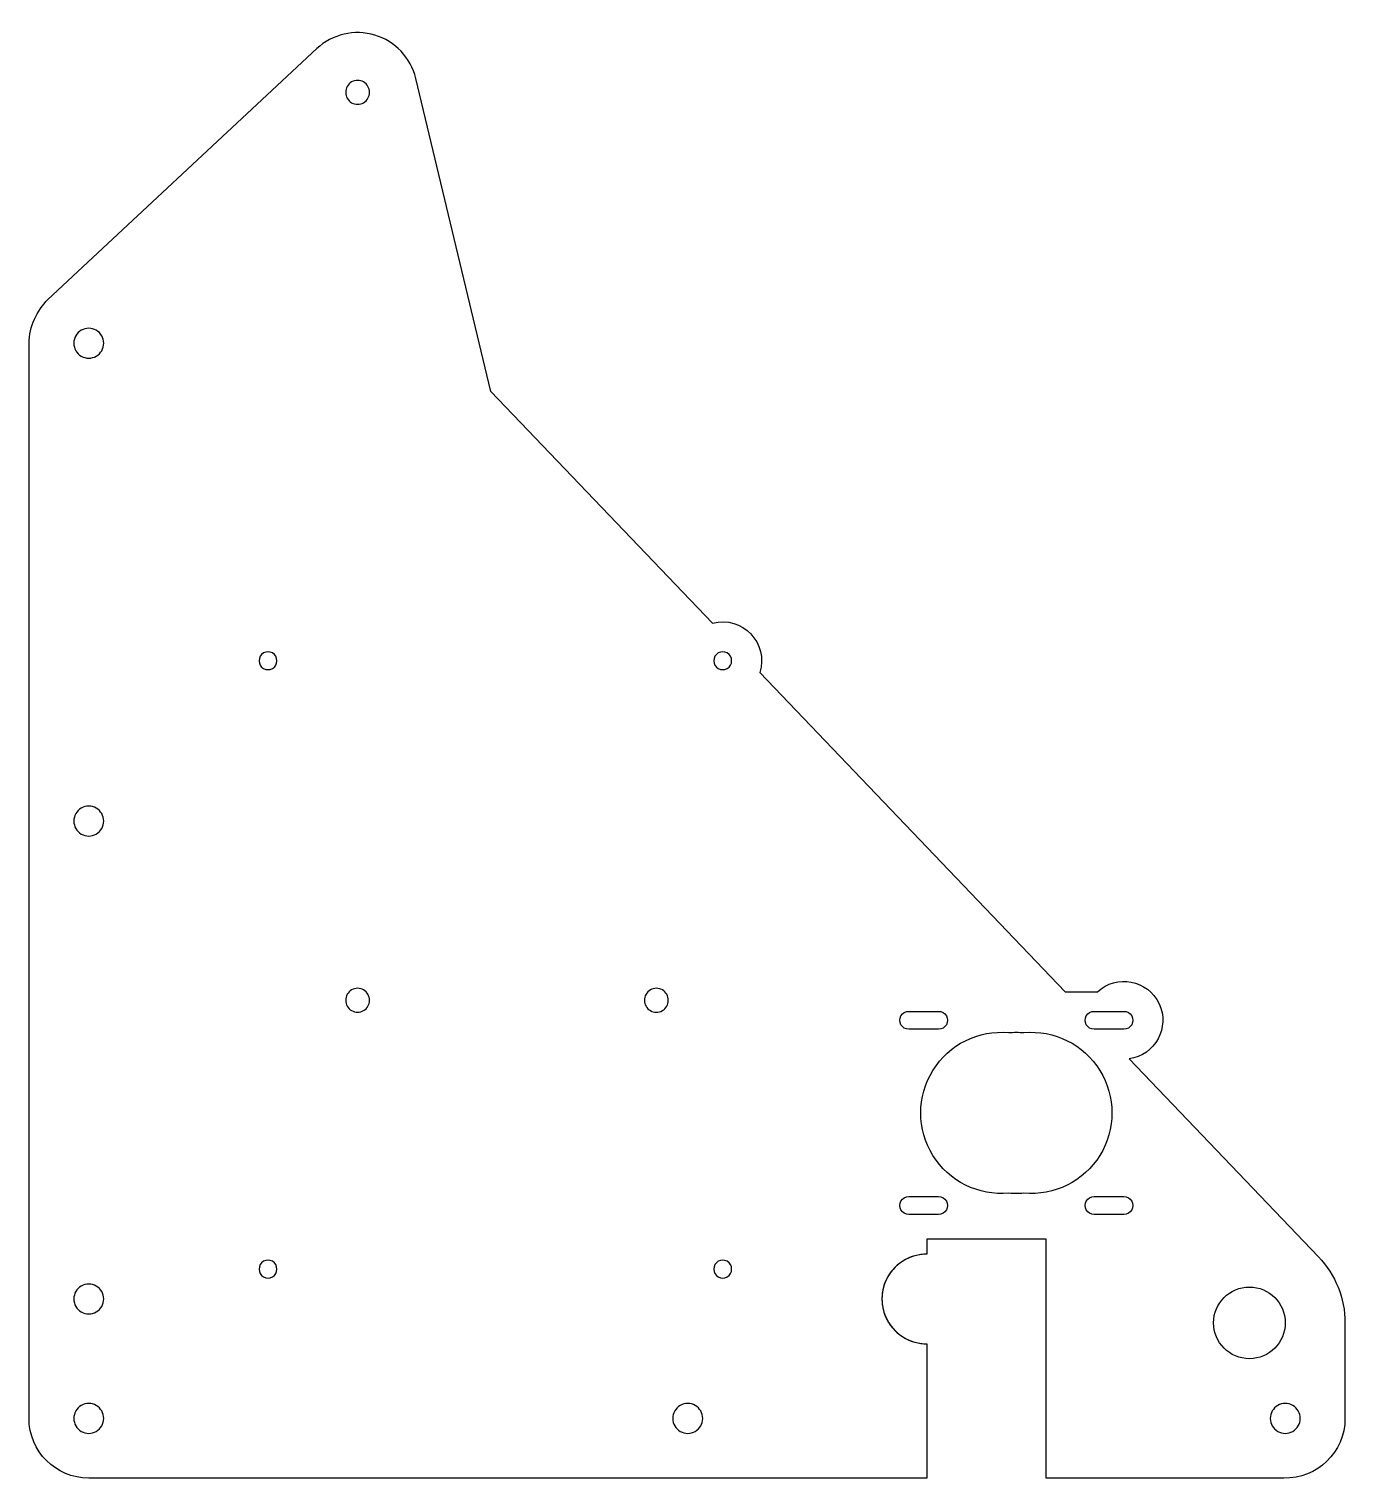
# Model space of a CAD drawing. Extents: x 475 to 696, y -283 to -40.
import ezdxf

# ---------------------------------------------------------------- set-up
doc = ezdxf.new("R2010")
doc.units = 0
doc.layers.add('Layer_1', color=7, linetype='CONTINUOUS')

msp = doc.modelspace()

# ---------------------------------------------------------------- linework, layer by layer
at = {"layer": 'Layer_1', "color": 7}
for points in [[(523.63812, -43.12061), (478.63812, -85.12061)], [(552.73931, -100.49966), (540.18612, -48.10136)], [(475.46131, -272.43116), (475.46131, -92.43116)], [(552.73931, -100.49966), (589.85167, -139.31002)], [(597.74975, -147.56944), (648.87082, -201.02941), (654.28176, -201.02938)], [(653.71378, -204.28411), (658.71377, -204.28409)], [(627.69209, -207.28409), (622.69213, -207.28411)], [(658.71266, -207.28409), (653.7127, -207.28411)], [(658.71377, -207.28409), (653.71381, -207.28411)], [(659.57793, -212.22639), (691.27763, -245.37643)], [(627.69238, -238.28435), (622.69236, -238.28437)], [(658.71295, -238.28435), (653.71293, -238.28437)], [(658.71406, -238.28435), (653.71404, -238.28437)], [(685.46132, -282.43116), (645.71379, -282.43116), (645.71379, -242.43435), (625.71377, -242.43435), (625.71377, -244.93435)], [(625.71377, -242.43435), (625.71377, -244.93435)], [(695.71376, -256.43434), (695.71376, -272.43435)], [(625.71377, -259.93435), (625.71377, -282.43116), (485.46131, -282.43116)], [(679.71545, -262.43435), (679.71245, -262.43435)]]:
    msp.add_lwpolyline(points, dxfattribs=at)
for points in [[(532.46131, -50.43116)], [(487.96131, -92.43116)], [(516.96131, -145.58116)], [(593.06131, -145.58116)], [(487.96131, -172.43116)], [(532.46131, -202.43116)], [(582.4613, -202.43116)], [(639.46393, -207.84223)], [(516.96131, -247.43116)], [(593.06131, -247.43116)], [(487.96131, -252.43116)], [(487.96131, -272.43116)], [(588.21377, -272.43435)], [(688.21378, -272.43435)]]:
    msp.add_lwpolyline(points, close=True, dxfattribs=at)
for points in [[(533.343462, -40.855506), (529.935767, -39.82983), (526.239731, -40.692438), (523.63812, -43.12061)], [(540.18612, -48.10136), (539.357012, -44.640583), (536.751158, -41.881181), (533.343462, -40.855506)], [(531.461493, -48.698582), (530.842598, -48.341176), (530.080022, -48.341176), (529.461127, -48.698582)], [(529.461127, -48.698582), (528.842232, -49.055988), (528.461084, -49.716478), (528.46131, -50.43116)], [(528.46131, -50.43116), (528.461084, -51.145842), (528.842232, -51.806332), (529.461127, -52.163738)], [(532.46131, -50.43116), (532.461536, -49.716478), (532.080388, -49.055988), (531.461493, -48.698582)], [(531.461493, -52.163738), (532.080388, -51.806332), (532.461536, -51.145842), (532.46131, -50.43116)], [(529.461127, -52.163738), (530.080022, -52.521144), (530.842598, -52.521144), (531.461493, -52.163738)], [(475.46131, -92.43116), (475.46131, -89.66973), (476.82848, -86.93025), (478.63812, -85.12061)], [(484.210956, -90.265076), (483.437274, -90.71193), (482.960872, -91.537704), (482.96131, -92.43116)], [(486.711664, -90.265076), (485.937981, -89.818221), (484.984639, -89.818221), (484.210956, -90.265076)], [(487.96131, -92.43116), (487.961748, -91.537704), (487.485346, -90.71193), (486.711664, -90.265076)], [(482.96131, -92.43116), (482.960872, -93.324616), (483.437274, -94.15039), (484.210956, -94.597244)], [(484.210956, -94.597244), (484.984639, -95.044099), (485.937981, -95.044099), (486.711664, -94.597244)], [(486.711664, -94.597244), (487.485346, -94.15039), (487.961748, -93.324616), (487.96131, -92.43116)], [(589.85167, -139.31002), (594.82927, -137.95302), (599.32792, -142.65748), (597.74975, -147.56944)], [(514.710835, -144.280752), (514.246492, -144.549067), (513.960723, -145.04487), (513.96131, -145.58116)], [(513.96131, -145.58116), (513.960723, -146.11745), (514.246492, -146.613253), (514.710835, -146.881568)], [(516.211785, -144.280752), (515.747442, -144.012437), (515.175178, -144.012437), (514.710835, -144.280752)], [(516.96131, -145.58116), (516.961897, -145.04487), (516.676128, -144.549067), (516.211785, -144.280752)], [(516.211785, -146.881568), (516.676128, -146.613253), (516.961897, -146.11745), (516.96131, -145.58116)], [(590.811303, -144.282118), (590.347199, -144.550068), (590.0613, -145.04526), (590.0613, -145.58116)], [(590.0613, -145.58116), (590.0613, -146.11706), (590.347199, -146.612252), (590.811303, -146.880202)], [(592.311308, -144.282118), (591.847204, -144.014167), (591.275406, -144.014167), (590.811303, -144.282118)], [(593.06131, -145.58116), (593.06131, -145.04526), (592.775411, -144.550068), (592.311308, -144.282118)], [(592.311308, -146.880202), (592.775411, -146.612252), (593.06131, -146.11706), (593.06131, -145.58116)], [(514.710835, -146.881568), (515.175178, -147.149883), (515.747442, -147.149883), (516.211785, -146.881568)], [(590.811303, -146.880202), (591.275406, -147.148153), (591.847204, -147.148153), (592.311308, -146.880202)], [(486.711664, -170.265076), (485.937981, -169.818221), (484.984639, -169.818221), (484.210956, -170.265076)], [(484.210956, -170.265076), (483.437274, -170.71193), (482.960872, -171.537704), (482.96131, -172.43116)], [(487.96131, -172.43116), (487.961748, -171.537704), (487.485346, -170.71193), (486.711664, -170.265076)], [(482.96131, -172.43116), (482.960872, -173.324616), (483.437274, -174.15039), (484.210956, -174.597244)], [(484.210956, -174.597244), (484.984639, -175.044099), (485.937981, -175.044099), (486.711664, -174.597244)], [(486.711664, -174.597244), (487.485346, -174.15039), (487.961748, -173.324616), (487.96131, -172.43116)], [(654.28176, -201.02938), (657.50062, -198.02898), (662.70809, -199.02699), (664.5896, -203.00483)], [(529.461127, -200.698582), (528.842232, -201.055988), (528.461084, -201.716478), (528.46131, -202.43116)], [(531.461493, -200.698582), (530.842598, -200.341176), (530.080022, -200.341176), (529.461127, -200.698582)], [(532.46131, -202.43116), (532.461536, -201.716478), (532.080388, -201.055988), (531.461493, -200.698582)], [(579.460001, -200.695346), (578.840537, -201.053616), (578.459694, -201.715555), (578.46131, -202.43116)], [(581.462609, -200.695346), (580.843144, -200.337076), (580.079466, -200.337076), (579.460001, -200.695346)], [(582.4613, -202.43116), (582.462916, -201.715555), (582.082073, -201.053616), (581.462609, -200.695346)], [(528.46131, -202.43116), (528.461084, -203.145842), (528.842232, -203.806332), (529.461127, -204.163738)], [(531.461493, -204.163738), (532.080388, -203.806332), (532.461536, -203.145842), (532.46131, -202.43116)], [(578.46131, -202.43116), (578.459694, -203.146765), (578.840537, -203.808704), (579.460001, -204.166974)], [(581.462609, -204.166974), (582.082073, -203.808704), (582.462916, -203.146765), (582.4613, -202.43116)], [(664.5896, -203.00483), (666.47111, -206.98266), (663.93927, -211.64137), (659.57793, -212.22639)], [(529.461127, -204.163738), (530.080022, -204.521144), (530.842598, -204.521144), (531.461493, -204.163738)], [(579.460001, -204.166974), (580.079466, -204.525244), (580.843144, -204.525244), (581.462609, -204.166974)], [(621.393084, -206.534123), (621.125131, -206.070024), (621.125125, -205.498227), (621.393069, -205.034123)], [(621.393069, -205.034123), (621.661014, -204.570019), (622.156202, -204.284115), (622.6921, -204.28411)], [(622.6921, -204.28411), (622.6921, -204.28411), (627.69209, -204.28409), (627.69209, -204.28409)], [(627.69209, -204.28409), (628.228119, -204.283894), (628.723514, -204.56975), (628.991585, -205.033932)], [(628.991585, -205.033932), (629.259656, -205.498114), (629.259656, -206.070066), (628.991585, -206.534248)], [(652.413654, -206.534123), (652.145701, -206.070024), (652.145695, -205.498227), (652.413639, -205.034123)], [(652.414764, -206.534123), (652.146811, -206.070024), (652.146805, -205.498227), (652.414749, -205.034123)], [(652.413639, -205.034123), (652.681584, -204.570019), (653.176772, -204.284115), (653.71267, -204.28411)], [(652.414749, -205.034123), (652.682694, -204.570019), (653.177882, -204.284115), (653.71378, -204.28411)], [(653.71267, -204.28411), (653.71267, -204.28411), (658.71266, -204.28409), (658.71266, -204.28409)], [(658.71266, -204.28409), (659.248689, -204.283894), (659.744084, -204.56975), (660.012155, -205.033932)], [(658.71377, -204.28409), (659.249668, -204.28409), (659.744859, -204.569988), (660.012808, -205.03409)], [(660.012155, -205.033932), (660.280226, -205.498114), (660.280226, -206.070066), (660.012155, -206.534248)], [(660.012808, -205.03409), (660.280757, -205.498192), (660.280757, -206.069988), (660.012808, -206.53409)], [(622.69213, -207.28411), (622.156232, -207.284115), (621.661038, -206.998222), (621.393084, -206.534123)], [(626.73677, -214.176155), (629.43389, -209.821212), (634.363438, -207.367924), (639.46393, -207.84223)], [(628.991585, -206.534248), (628.723514, -206.99843), (628.228119, -207.284286), (627.69209, -207.28409)], [(639.46393, -207.84223), (640.295423, -207.764909), (641.132297, -207.764905), (641.96379, -207.84222)], [(641.96379, -207.84222), (647.064278, -207.367869), (651.993848, -209.821113), (654.691007, -214.176031)], [(653.7127, -207.28411), (653.176802, -207.284115), (652.681608, -206.998222), (652.413654, -206.534123)], [(653.71381, -207.28411), (653.177912, -207.284115), (652.682718, -206.998222), (652.414764, -206.534123)], [(660.012155, -206.534248), (659.744084, -206.99843), (659.248689, -207.284286), (658.71266, -207.28409)], [(660.012808, -206.53409), (659.744859, -206.998192), (659.249668, -207.28409), (658.71377, -207.28409)], [(626.73677, -228.392315), (624.039649, -224.037373), (624.039649, -218.531097), (626.73677, -214.176155)], [(654.691007, -214.176031), (657.388166, -218.53095), (657.388215, -224.037225), (654.691134, -228.392192)], [(639.46393, -234.72624), (634.363438, -235.200546), (629.43389, -232.747258), (626.73677, -228.392315)], [(654.691134, -228.392192), (651.994052, -232.747158), (647.064526, -235.20049), (641.96403, -234.72623)], [(621.391878, -236.03387), (621.660212, -235.569514), (622.156049, -235.283751), (622.69236, -235.28437)], [(622.69236, -235.28437), (622.69236, -235.28437), (627.69238, -235.28435), (627.69238, -235.28435)], [(627.69238, -235.28435), (628.228278, -235.28435), (628.723469, -235.570248), (628.991418, -236.03435)], [(641.96403, -234.72623), (641.132458, -234.803566), (640.295503, -234.803569), (639.46393, -234.72624)], [(652.412448, -236.03387), (652.680782, -235.569514), (653.176619, -235.283751), (653.71293, -235.28437)], [(652.413632, -236.033895), (652.681947, -235.569552), (653.17775, -235.283783), (653.71404, -235.28437)], [(653.71293, -235.28437), (653.71293, -235.28437), (658.71295, -235.28435), (658.71295, -235.28435)], [(653.71404, -235.28437), (653.71404, -235.28437), (658.71406, -235.28435), (658.71406, -235.28435)], [(658.71295, -235.28435), (659.248848, -235.28435), (659.744039, -235.570248), (660.011988, -236.03435)], [(658.71406, -235.28435), (659.249958, -235.28435), (659.745149, -235.570248), (660.013098, -236.03435)], [(621.391878, -237.53487), (621.123543, -237.070514), (621.123543, -236.498226), (621.391878, -236.03387)], [(622.69236, -238.28437), (622.156049, -238.284989), (621.660212, -237.999226), (621.391878, -237.53487)], [(628.991418, -237.53435), (628.723469, -237.998452), (628.228278, -238.28435), (627.69238, -238.28435)], [(628.991418, -236.03435), (629.259367, -236.498452), (629.259367, -237.070248), (628.991418, -237.53435)], [(652.412448, -237.53487), (652.144113, -237.070514), (652.144113, -236.498226), (652.412448, -236.03387)], [(652.413632, -237.534845), (652.145317, -237.070502), (652.145317, -236.498238), (652.413632, -236.033895)], [(653.71293, -238.28437), (653.176619, -238.284989), (652.680782, -237.999226), (652.412448, -237.53487)], [(653.71404, -238.28437), (653.17775, -238.284957), (652.681947, -237.999188), (652.413632, -237.534845)], [(660.011988, -237.53435), (659.744039, -237.998452), (659.248848, -238.28435), (658.71295, -238.28435)], [(660.013098, -237.53435), (659.745149, -237.998452), (659.249958, -238.28435), (658.71406, -238.28435)], [(660.011988, -236.03435), (660.279937, -236.498452), (660.279937, -237.070248), (660.011988, -237.53435)], [(660.013098, -236.03435), (660.281047, -236.498452), (660.281047, -237.070248), (660.013098, -237.53435)], [(625.71377, -244.93435), (621.57163, -244.93435), (618.21377, -248.29221), (618.21377, -252.43435)], [(625.71377, -244.93435), (623.034278, -244.93435), (620.558325, -246.363842), (619.218579, -248.68435)], [(514.710835, -246.130752), (514.246492, -246.399067), (513.960723, -246.89487), (513.96131, -247.43116)], [(513.96131, -247.43116), (513.960723, -247.96745), (514.246492, -248.463253), (514.710835, -248.731568)], [(516.211785, -246.130752), (515.747442, -245.862437), (515.175178, -245.862437), (514.710835, -246.130752)], [(516.96131, -247.43116), (516.961897, -246.89487), (516.676128, -246.399067), (516.211785, -246.130752)], [(516.211785, -248.731568), (516.676128, -248.463253), (516.961897, -247.96745), (516.96131, -247.43116)], [(590.811303, -246.132118), (590.347199, -246.400068), (590.0613, -246.89526), (590.0613, -247.43116)], [(590.0613, -247.43116), (590.0613, -247.96706), (590.347199, -248.462252), (590.811303, -248.730202)], [(592.311308, -246.132118), (591.847204, -245.864167), (591.275406, -245.864167), (590.811303, -246.132118)], [(593.06131, -247.43116), (593.06131, -246.89526), (592.775411, -246.400068), (592.311308, -246.132118)], [(592.311308, -248.730202), (592.775411, -248.462252), (593.06131, -247.96706), (593.06131, -247.43116)], [(691.27763, -245.37643), (694.12477, -248.35385), (695.71377, -252.31472), (695.71376, -256.43434)], [(486.711664, -250.265076), (485.937981, -249.818221), (484.984639, -249.818221), (484.210956, -250.265076)], [(514.710835, -248.731568), (515.175178, -248.999883), (515.747442, -248.999883), (516.211785, -248.731568)], [(590.811303, -248.730202), (591.275406, -248.998153), (591.847204, -248.998153), (592.311308, -248.730202)], [(619.218579, -248.68435), (617.878834, -251.004858), (617.878834, -253.863842), (619.218579, -256.18435)], [(484.210956, -250.265076), (483.437274, -250.71193), (482.960872, -251.537704), (482.96131, -252.43116)], [(482.96131, -252.43116), (482.960872, -253.324616), (483.437274, -254.15039), (484.210956, -254.597244)], [(487.96131, -252.43116), (487.961748, -251.537704), (487.485346, -250.71193), (486.711664, -250.265076)], [(486.711664, -254.597244), (487.485346, -254.15039), (487.961748, -253.324616), (487.96131, -252.43116)], [(618.21377, -252.43435), (618.21377, -256.57649), (621.57163, -259.93435), (625.71377, -259.93435)], [(673.71395, -256.4336), (673.714364, -253.120185), (676.400535, -250.434351), (679.71395, -250.434351)], [(679.71395, -250.434351), (683.027366, -250.434351), (685.713536, -253.120185), (685.71395, -256.4336)], [(484.210956, -254.597244), (484.984639, -255.044099), (485.937981, -255.044099), (486.711664, -254.597244)], [(619.218579, -256.18435), (620.558325, -258.504858), (623.034278, -259.93435), (625.71377, -259.93435)], [(679.71245, -262.43435), (676.399035, -262.433522), (673.713536, -259.747016), (673.71395, -256.4336)], [(685.71395, -256.4336), (685.714364, -259.747016), (683.028865, -262.433522), (679.71545, -262.43435)], [(484.210956, -270.265076), (483.437274, -270.71193), (482.960872, -271.537704), (482.96131, -272.43116)], [(486.711664, -270.265076), (485.937981, -269.818221), (484.984639, -269.818221), (484.210956, -270.265076)], [(487.96131, -272.43116), (487.961748, -271.537704), (487.485346, -270.71193), (486.711664, -270.265076)], [(584.462332, -270.26512), (583.688096, -270.712814), (583.211991, -271.539997), (583.21378, -272.43435)], [(586.965218, -270.26512), (586.190982, -269.817427), (585.236568, -269.817427), (584.462332, -270.26512)], [(588.21377, -272.43435), (588.215559, -271.539997), (587.739454, -270.712814), (586.965218, -270.26512)], [(684.462342, -270.26512), (683.688106, -270.712814), (683.212001, -271.539997), (683.21379, -272.43435)], [(686.965228, -270.26512), (686.190992, -269.817427), (685.236578, -269.817427), (684.462342, -270.26512)], [(688.21378, -272.43435), (688.215569, -271.539997), (687.739464, -270.712814), (686.965228, -270.26512)], [(485.46131, -282.43116), (479.93846, -282.43116), (475.46131, -277.95401), (475.46131, -272.43116)], [(482.96131, -272.43116), (482.960872, -273.324616), (483.437274, -274.15039), (484.210956, -274.597244)], [(486.711664, -274.597244), (487.485346, -274.15039), (487.961748, -273.324616), (487.96131, -272.43116)], [(583.21378, -272.43435), (583.211991, -273.328703), (583.688096, -274.155886), (584.462332, -274.60358)], [(586.965218, -274.60358), (587.739454, -274.155886), (588.215559, -273.328703), (588.21377, -272.43435)], [(683.21379, -272.43435), (683.212001, -273.328703), (683.688106, -274.155886), (684.462342, -274.60358)], [(695.71376, -272.43435), (695.71376, -278.05605), (691.08123, -282.57307), (685.46132, -282.43116)], [(686.965228, -274.60358), (687.739464, -274.155886), (688.215569, -273.328703), (688.21378, -272.43435)], [(484.210956, -274.597244), (484.984639, -275.044099), (485.937981, -275.044099), (486.711664, -274.597244)], [(584.462332, -274.60358), (585.236568, -275.051273), (586.190982, -275.051273), (586.965218, -274.60358)], [(684.462342, -274.60358), (685.236578, -275.051273), (686.190992, -275.051273), (686.965228, -274.60358)]]:
    msp.add_open_spline(points, degree=3, dxfattribs=at)

doc.saveas('drawing.dxf')
